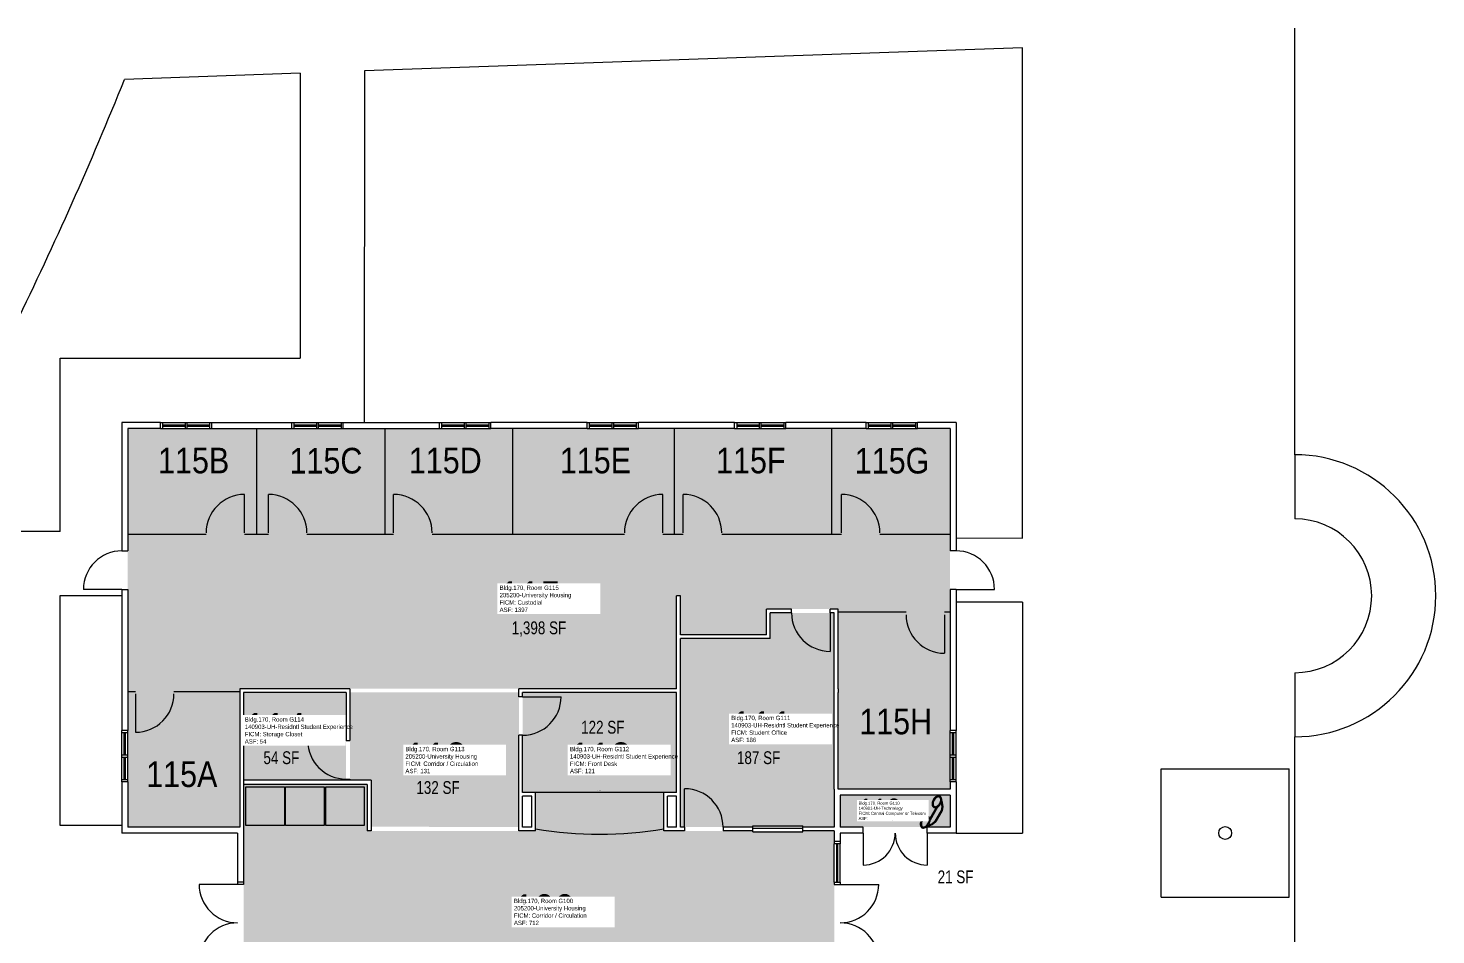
# Model space of a CAD drawing. Header units: inches. Extents: x -668 to 1313, y -375 to 1305.
# Drawn here: x -4 to 1313, y 457 to 1305 of the extents above; entities that cross this region are included whole.
import ezdxf
from ezdxf.enums import TextEntityAlignment as Align

# ---------------------------------------------------------------- set-up
doc = ezdxf.new("R2010")
doc.units = ezdxf.units.IN
doc.header["$LTSCALE"] = 10
doc.header["$MEASUREMENT"] = 0
doc.layers.get('0').update_dxf_attribs({"linetype": 'CONTINUOUS'})
for name, color, linetype in [('A-DOOR', 2, 'CONTINUOUS'), ('A-FLOR', 3, 'CONTINUOUS'), ('A-GLAZ', 1, 'CONTINUOUS'), ('A-IDEN-ICON', 4, 'CONTINUOUS'), ('A-IDEN-RNUM', 7, 'CONTINUOUS'), ('A-IDEN-SNUM', 4, 'CONTINUOUS'), ('A-IDEN-TEXT', 4, 'CONTINUOUS'), ('A-IDEN-VNUM', 4, 'CONTINUOUS'), ('A-SITE', 3, 'CONTINUOUS'), ('A-WALL', 5, 'CONTINUOUS'), ('AREA-TEXT', 3, 'CONTINUOUS'), ('Rooms-Category-Color', 7, 'CONTINUOUS'), ('Rooms-College-Color', 7, 'CONTINUOUS'), ('Rooms-Department-Color', 7, 'CONTINUOUS'), ('Rooms-Division-Color', 7, 'CONTINUOUS'), ('Rooms-Information', 7, 'CONTINUOUS')]:
    doc.layers.add(name, color=color, linetype=linetype)
doc.styles.add('CP_AREA', font='arial.ttf', dxfattribs={"height": 15})
doc.styles.add('CP_ROOMSNUMBER', font='arial.ttf', dxfattribs={"height": 1})
doc.styles.add('CP_ROOMVNUMBER', font='arial.ttf', dxfattribs={"width": 0.85, "height": 0.075})

# ---------------------------------------------------------------- blocks, each defined once
blk = doc.blocks.new('CPPHONE')
at = {"color": 0, "linetype": 'ByBlock'}
for p, q in [((0.0096, 0.0252), (-0.0196, -0.0252)), ((0.0169, 0.0279), (-0.0182, -0.0329))]:
    blk.add_line(p, q, dxfattribs=at)
for points in [[(0.0288, 0.0786, 0.139889), (0.0216, 0.0804, 0.107118), (0.0122, 0.0781, 0.079812), (0.0039, 0.0722, 0.067459), (-0.0035, 0.0626, 0.067459), (-0.008, 0.0515, 0.079812), (-0.009, 0.0413, 0.107118), (-0.0064, 0.032, 0.139889), (-0.0012, 0.0267, 0.139889), (0.0061, 0.0248, 0.107118), (0.0155, 0.0272, 0.079812), (0.0238, 0.0331, 0.067459), (0.0312, 0.0426, 0.067459), (0.0357, 0.0538, 0.079812), (0.0367, 0.0639, 0.107118), (0.034, 0.0732, 0.139889)], [(0.0263, 0.0743, 0.139889), (0.0218, 0.0754, 0.107118), (0.0144, 0.0736, 0.079812), (0.0074, 0.0686, 0.067459), (0.0008, 0.0601, 0.067459), (-0.0032, 0.0502, 0.079812), (-0.004, 0.0417, 0.107118), (-0.0019, 0.0344, 0.139889), (0.0013, 0.031, 0.139889), (0.0059, 0.0298, 0.107118), (0.0133, 0.0317, 0.079812), (0.0203, 0.0367, 0.067459), (0.0268, 0.0451, 0.067459), (0.0309, 0.055, 0.079812), (0.0317, 0.0636, 0.107118), (0.0296, 0.0709, 0.139889)], [(-0.0262, -0.0167, 0.139889), (-0.0334, -0.0148, 0.107118), (-0.0428, -0.0172, 0.079812), (-0.0511, -0.0231, 0.067459), (-0.0585, -0.0326, 0.067459), (-0.063, -0.0438, 0.079812), (-0.064, -0.0539, 0.107118), (-0.0614, -0.0632, 0.139889), (-0.0562, -0.0686, 0.139889), (-0.0489, -0.0704, 0.107118), (-0.0395, -0.0681, 0.079812), (-0.0312, -0.0622, 0.067459), (-0.0238, -0.0526, 0.067459), (-0.0193, -0.0415, 0.079812), (-0.0183, -0.0313, 0.107118), (-0.021, -0.022, 0.139889)], [(-0.0287, -0.021, 0.139889), (-0.0332, -0.0198, 0.107118), (-0.0406, -0.0217, 0.079812), (-0.0476, -0.0267, 0.067459), (-0.0542, -0.0351, 0.067459), (-0.0582, -0.045, 0.079812), (-0.059, -0.0536, 0.107118), (-0.0569, -0.0609, 0.139889), (-0.0537, -0.0643, 0.139889), (-0.0491, -0.0654, 0.107118), (-0.0417, -0.0636, 0.079812), (-0.0347, -0.0586, 0.067459), (-0.0282, -0.0501, 0.067459), (-0.0241, -0.0402, 0.079812), (-0.0233, -0.0317, 0.107118), (-0.0254, -0.0244, 0.139889)]]:
    blk.add_lwpolyline(points, format="xyb", close=True, dxfattribs=at)
for points in [[(0.0364, 0.0572), (0.0417, 0.0308), (0.0382, 0.0108), (0.0082, -0.0411), (-0.0083, -0.0558), (-0.0338, -0.0645)], [(0.0334, 0.047), (0.0366, 0.0307), (0.0334, 0.0126), (0.0043, -0.0379), (-0.0109, -0.0514), (-0.0265, -0.0567)]]:
    blk.add_lwpolyline(points, dxfattribs=at)

msp = doc.modelspace()

# ---------------------------------------------------------------- hatches: boundary and pattern name
at = {"layer": 'Rooms-Category-Color', "true_color": 0xadadad}
for points in [[(194, 557.5), (89.3, 557.5), (89.3, 930.5), (858.3, 930.5), (858.3, 593), (753.5, 593), (753.5, 761.5), (686.5, 761.5), (686.5, 737.5), (606, 737.5), (606, 774), (602.5, 774), (602.5, 687), (194, 687)], [(297, 601.5), (297, 683.5), (455, 683.5), (455, 557.5), (317, 558), (317, 601.5)], [(739.4, 422), (739.4, 418.5), (786, 418.5), (786, 398), (525.3, 398), (525.3, 418.5), (532.4, 418.5), (532.4, 422), (521.8, 422), (521.8, 250), (425.8, 250), (425.8, 289.5), (400.3, 289.5), (400.3, 343), (425.8, 343), (425.8, 422), (321, 422), (321, 350), (261, 350), (261, 422), (197.5, 422), (197.5, 597.5), (313, 597.5), (313, 554), (470.5, 554), (470.5, 556), (590.5, 556), (590.5, 554), (750, 554), (750, 422)]]:
    msp.add_hatch(color=253, dxfattribs=at).paths.add_polyline_path(points)
at = {"layer": 'Rooms-Category-Color', "true_color": 0xfa9ba3}
msp.add_hatch(color=241, dxfattribs=at).paths.add_polyline_path([(750, 557.5), (750, 758), (690, 758), (690, 734), (606, 734), (606, 557.5)])
at = {"layer": 'Rooms-Category-Color', "true_color": 0x728ef3}
for points in [[(197.5, 683.5), (293.5, 683.5), (293.5, 602), (197.5, 602)], [(470.5, 556), (590.5, 556), (590.5, 590), (602.5, 590), (602.5, 683.5), (458.5, 683.5), (458.5, 590), (470.5, 590)]]:
    msp.add_hatch(color=171, dxfattribs=at).paths.add_polyline_path(points)
at = {"layer": 'Rooms-Category-Color', "true_color": 0xe3c5e1}
msp.add_hatch(color=254, dxfattribs=at).paths.add_polyline_path([(755.5, 587.5), (858.3, 587.5), (858.3, 557.5), (755.5, 557.5)])
at = {"layer": 'Rooms-College-Color', "true_color": 0xadadad}
for points in [[(194, 557.5), (89.3, 557.5), (89.3, 930.5), (858.3, 930.5), (858.3, 593), (753.5, 593), (753.5, 761.5), (686.5, 761.5), (686.5, 737.5), (606, 737.5), (606, 774), (602.5, 774), (602.5, 687), (194, 687)], [(750, 557.5), (750, 758), (690, 758), (690, 734), (606, 734), (606, 557.5)], [(197.5, 683.5), (293.5, 683.5), (293.5, 602), (197.5, 602)], [(297, 601.5), (297, 683.5), (455, 683.5), (455, 557.5), (317, 558), (317, 601.5)], [(470.5, 556), (590.5, 556), (590.5, 590), (602.5, 590), (602.5, 683.5), (458.5, 683.5), (458.5, 590), (470.5, 590)], [(739.4, 422), (739.4, 418.5), (786, 418.5), (786, 398), (525.3, 398), (525.3, 418.5), (532.4, 418.5), (532.4, 422), (521.8, 422), (521.8, 250), (425.8, 250), (425.8, 289.5), (400.3, 289.5), (400.3, 343), (425.8, 343), (425.8, 422), (321, 422), (321, 350), (261, 350), (261, 422), (197.5, 422), (197.5, 597.5), (313, 597.5), (313, 554), (470.5, 554), (470.5, 556), (590.5, 556), (590.5, 554), (750, 554), (750, 422)], [(755.5, 587.5), (858.3, 587.5), (858.3, 557.5), (755.5, 557.5)]]:
    msp.add_hatch(color=253, dxfattribs=at).paths.add_polyline_path(points)
at = {"layer": 'Rooms-Department-Color', "true_color": 0xacacac}
for points in [[(194, 557.5), (89.3, 557.5), (89.3, 930.5), (858.3, 930.5), (858.3, 593), (753.5, 593), (753.5, 761.5), (686.5, 761.5), (686.5, 737.5), (606, 737.5), (606, 774), (602.5, 774), (602.5, 687), (194, 687)], [(297, 601.5), (297, 683.5), (455, 683.5), (455, 557.5), (317, 558), (317, 601.5)], [(739.4, 422), (739.4, 418.5), (786, 418.5), (786, 398), (525.3, 398), (525.3, 418.5), (532.4, 418.5), (532.4, 422), (521.8, 422), (521.8, 250), (425.8, 250), (425.8, 289.5), (400.3, 289.5), (400.3, 343), (425.8, 343), (425.8, 422), (321, 422), (321, 350), (261, 350), (261, 422), (197.5, 422), (197.5, 597.5), (313, 597.5), (313, 554), (470.5, 554), (470.5, 556), (590.5, 556), (590.5, 554), (750, 554), (750, 422)]]:
    msp.add_hatch(color=253, dxfattribs=at).paths.add_polyline_path(points)
at = {"layer": 'Rooms-Department-Color', "true_color": 0x604aed}
for points in [[(750, 557.5), (750, 758), (690, 758), (690, 734), (606, 734), (606, 557.5)], [(197.5, 683.5), (293.5, 683.5), (293.5, 602), (197.5, 602)], [(470.5, 556), (590.5, 556), (590.5, 590), (602.5, 590), (602.5, 683.5), (458.5, 683.5), (458.5, 590), (470.5, 590)], [(755.5, 587.5), (858.3, 587.5), (858.3, 557.5), (755.5, 557.5)]]:
    msp.add_hatch(color=173, dxfattribs=at).paths.add_polyline_path(points)
at = {"layer": 'Rooms-Division-Color', "true_color": 0xadadad}
for points in [[(194, 557.5), (89.3, 557.5), (89.3, 930.5), (858.3, 930.5), (858.3, 593), (753.5, 593), (753.5, 761.5), (686.5, 761.5), (686.5, 737.5), (606, 737.5), (606, 774), (602.5, 774), (602.5, 687), (194, 687)], [(297, 601.5), (297, 683.5), (455, 683.5), (455, 557.5), (317, 558), (317, 601.5)], [(739.4, 422), (739.4, 418.5), (786, 418.5), (786, 398), (525.3, 398), (525.3, 418.5), (532.4, 418.5), (532.4, 422), (521.8, 422), (521.8, 250), (425.8, 250), (425.8, 289.5), (400.3, 289.5), (400.3, 343), (425.8, 343), (425.8, 422), (321, 422), (321, 350), (261, 350), (261, 422), (197.5, 422), (197.5, 597.5), (313, 597.5), (313, 554), (470.5, 554), (470.5, 556), (590.5, 556), (590.5, 554), (750, 554), (750, 422)]]:
    msp.add_hatch(color=253, dxfattribs=at).paths.add_polyline_path(points)
at = {"layer": 'Rooms-Division-Color', "true_color": 0x604aed}
for points in [[(750, 557.5), (750, 758), (690, 758), (690, 734), (606, 734), (606, 557.5)], [(197.5, 683.5), (293.5, 683.5), (293.5, 602), (197.5, 602)], [(470.5, 556), (590.5, 556), (590.5, 590), (602.5, 590), (602.5, 683.5), (458.5, 683.5), (458.5, 590), (470.5, 590)], [(755.5, 587.5), (858.3, 587.5), (858.3, 557.5), (755.5, 557.5)]]:
    msp.add_hatch(color=173, dxfattribs=at).paths.add_polyline_path(points)

# ---------------------------------------------------------------- linework, layer by layer
at = {"layer": 'A-DOOR'}
for p, q in [((198.5, 832.8), (198.5, 868.8)), ((220.8, 832.8), (220.8, 868.8)), ((337.9, 832.8), (337.9, 868.8)), ((589.7, 832.8), (589.7, 868.8)), ((608.7, 832.8), (608.7, 868.8)), ((756.6, 832.8), (756.6, 868.8)), ((83.8, 780), (47.8, 780)), ((863.8, 780), (899.8, 780)), ((746, 758), (746, 722)), ((853.1, 756.2), (853.1, 720.2)), ((96.5, 682.3), (96.5, 646.3)), ((458.5, 679.5), (494.5, 679.5)), ((293.5, 638.5), (257.5, 638.5)), ((610, 557.5), (610, 593.5)), ((776.9, 552), (776.9, 557.5)), ((776.9, 552), (776.9, 522)), ((836.9, 552), (836.9, 522)), ((192, 504), (156, 504)), ((192, 506), (192, 504)), ((197.5, 504), (192, 504)), ((197.5, 506), (197.5, 504)), ((755.5, 504), (791.5, 504))]:
    msp.add_line(p, q, dxfattribs=at)
for centre, radius, start, end in [((198.5, 832.8), 36, 90, 180), ((220.8, 832.8), 36, 360, 90), ((337.9, 832.8), 36, 360, 90), ((589.7, 832.8), 36, 90, 180), ((608.7, 832.8), 36, 360, 90), ((756.6, 832.8), 36, 360, 90), ((83.8, 780), 36, 90, 180), ((863.8, 780), 36, 360, 90), ((746, 758), 36, 180, 270), ((853.1, 756.2), 36, 180, 270), ((96.5, 682.3), 36, 270, 0), ((458.5, 679.5), 36, 270, 360), ((293.5, 638.5), 36, 180, 270), ((610, 557.5), 36, 360, 90), ((776.9, 552), 30, 270, 360), ((836.9, 552), 30, 180, 270), ((192, 504), 36, 180, 270), ((755.5, 504), 36, 270, 360), ((192, 432), 36, 90, 180), ((755.5, 432), 36, 360, 90)]:
    msp.add_arc(centre, radius, start, end, dxfattribs=at)
at = {"layer": 'A-FLOR'}
for p, q in [((209.6, 930.5), (209.6, 831.3)), ((329.7, 930.5), (329.7, 831.3)), ((449, 930.5), (449, 831.3)), ((600.1, 930.5), (600.1, 831.3)), ((747.5, 930.5), (747.5, 831.3)), ((162.5, 831.3), (89.3, 831.3)), ((220.8, 831.3), (198.5, 831.3)), ((337.9, 831.3), (256.8, 831.3)), ((553.7, 831.3), (373.9, 831.3)), ((608.7, 831.3), (589.7, 831.3)), ((756.6, 831.3), (644.7, 831.3)), ((858.3, 831.3), (792.6, 831.3)), ((753.5, 759.1), (817.1, 759.1)), ((853.1, 759.1), (858.3, 759.1)), ((96.5, 684.2), (89.3, 684.2)), ((194, 684.2), (132.5, 684.2)), ((590.5, 590), (470.5, 590))]:
    msp.add_line(p, q, dxfattribs=at)
at = {"layer": 'A-FLOR', "ltscale": 0.25}
for p, q in [((199.7, 559.2), (199.7, 595.2)), ((199.7, 595.2), (235.7, 595.2)), ((235.7, 595.2), (235.7, 559.2)), ((236.9, 559.2), (236.9, 595.2)), ((236.9, 595.2), (272.9, 595.2)), ((272.9, 595.2), (272.9, 559.2)), ((274.4, 559.2), (274.4, 595.2)), ((274.4, 595.2), (310.4, 595.2)), ((310.4, 595.2), (310.4, 559.2)), ((235.7, 559.2), (199.7, 559.2)), ((272.9, 559.2), (236.9, 559.2)), ((310.4, 559.2), (274.4, 559.2))]:
    msp.add_line(p, q, dxfattribs=at)
at = {"layer": 'A-FLOR'}
msp.add_arc((530.5, 913.5), 362.5, 260.4727, 279.5273, dxfattribs=at)
at = {"layer": 'A-GLAZ'}
for p, q in [((119.8, 936), (121.7, 936)), ((119.8, 930.5), (119.8, 936)), ((121.7, 936), (121.7, 930.5)), ((121.7, 936), (142.8, 936)), ((142.8, 936), (144.7, 936)), ((142.8, 936), (142.8, 930.5)), ((144.7, 936), (165.8, 936)), ((144.7, 930.5), (144.7, 936)), ((165.8, 936), (167.8, 936)), ((165.8, 936), (165.8, 930.5)), ((167.8, 930.5), (167.8, 936)), ((242.8, 936), (244.7, 936)), ((242.8, 930.5), (242.8, 936)), ((244.7, 936), (244.7, 930.5)), ((244.7, 936), (265.8, 936)), ((265.8, 936), (267.7, 936)), ((265.8, 936), (265.8, 930.5)), ((267.7, 936), (288.8, 936)), ((267.7, 930.5), (267.7, 936)), ((288.8, 936), (290.8, 936)), ((288.8, 936), (288.8, 930.5)), ((290.8, 930.5), (290.8, 936)), ((380.8, 936), (382.7, 936)), ((380.8, 930.5), (380.8, 936)), ((382.7, 936), (382.7, 930.5)), ((382.7, 936), (403.8, 936)), ((403.8, 936), (405.7, 936)), ((403.8, 936), (403.8, 930.5)), ((405.7, 936), (426.8, 936)), ((405.7, 930.5), (405.7, 936)), ((426.8, 936), (428.8, 936)), ((426.8, 936), (426.8, 930.5)), ((428.8, 930.5), (428.8, 936)), ((518.8, 936), (520.7, 936)), ((518.8, 930.5), (518.8, 936)), ((520.7, 936), (520.7, 930.5)), ((520.7, 936), (541.8, 936)), ((541.8, 936), (543.7, 936)), ((541.8, 936), (541.8, 930.5)), ((543.7, 936), (564.8, 936)), ((543.7, 930.5), (543.7, 936)), ((564.8, 936), (566.8, 936)), ((564.8, 936), (564.8, 930.5)), ((566.8, 930.5), (566.8, 936)), ((656.8, 936), (658.7, 936)), ((656.8, 930.5), (656.8, 936)), ((658.7, 936), (658.7, 930.5)), ((658.7, 936), (679.8, 936)), ((679.8, 936), (681.7, 936)), ((679.8, 936), (679.8, 930.5)), ((681.7, 936), (702.8, 936)), ((681.7, 930.5), (681.7, 936)), ((702.8, 936), (704.8, 936)), ((702.8, 936), (702.8, 930.5)), ((704.8, 930.5), (704.8, 936)), ((779.8, 936), (781.7, 936)), ((779.8, 930.5), (779.8, 936)), ((781.7, 936), (781.7, 930.5)), ((781.7, 936), (802.8, 936)), ((802.8, 936), (804.7, 936)), ((802.8, 936), (802.8, 930.5)), ((804.7, 936), (825.8, 936)), ((804.7, 930.5), (804.7, 936)), ((825.8, 936), (827.8, 936)), ((825.8, 936), (825.8, 930.5)), ((827.8, 930.5), (827.8, 936)), ((119.8, 930.5), (121.7, 930.5)), ((121.7, 933.9), (142.8, 933.9)), ((121.7, 932.7), (142.8, 932.7)), ((121.7, 930.5), (142.8, 930.5)), ((142.8, 930.5), (144.7, 930.5)), ((144.7, 933.9), (165.8, 933.9)), ((144.7, 932.7), (165.8, 932.7)), ((144.7, 930.5), (165.8, 930.5)), ((165.8, 930.5), (167.8, 930.5)), ((242.8, 930.5), (244.7, 930.5)), ((244.7, 933.9), (265.8, 933.9)), ((244.7, 932.7), (265.8, 932.7)), ((244.7, 930.5), (265.8, 930.5)), ((265.8, 930.5), (267.7, 930.5)), ((267.7, 933.9), (288.8, 933.9)), ((267.7, 932.7), (288.8, 932.7)), ((267.7, 930.5), (288.8, 930.5)), ((288.8, 930.5), (290.8, 930.5)), ((380.8, 930.5), (382.7, 930.5)), ((382.7, 933.9), (403.8, 933.9)), ((382.7, 932.7), (403.8, 932.7)), ((382.7, 930.5), (403.8, 930.5)), ((403.8, 930.5), (405.7, 930.5)), ((405.7, 933.9), (426.8, 933.9)), ((405.7, 932.7), (426.8, 932.7)), ((405.7, 930.5), (426.8, 930.5)), ((426.8, 930.5), (428.8, 930.5)), ((518.8, 930.5), (520.7, 930.5)), ((520.7, 933.9), (541.8, 933.9)), ((520.7, 932.7), (541.8, 932.7)), ((520.7, 930.5), (541.8, 930.5)), ((541.8, 930.5), (543.7, 930.5)), ((543.7, 933.9), (564.8, 933.9)), ((543.7, 932.7), (564.8, 932.7)), ((543.7, 930.5), (564.8, 930.5)), ((564.8, 930.5), (566.8, 930.5)), ((656.8, 930.5), (658.7, 930.5)), ((658.7, 933.9), (679.8, 933.9)), ((658.7, 932.7), (679.8, 932.7)), ((658.7, 930.5), (679.8, 930.5)), ((679.8, 930.5), (681.7, 930.5)), ((681.7, 933.9), (702.8, 933.9)), ((681.7, 932.7), (702.8, 932.7)), ((681.7, 930.5), (702.8, 930.5)), ((702.8, 930.5), (704.8, 930.5)), ((779.8, 930.5), (781.7, 930.5)), ((781.7, 933.9), (802.8, 933.9)), ((781.7, 932.7), (802.8, 932.7)), ((781.7, 930.5), (802.8, 930.5)), ((802.8, 930.5), (804.7, 930.5)), ((804.7, 933.9), (825.8, 933.9)), ((804.7, 932.7), (825.8, 932.7)), ((804.7, 930.5), (825.8, 930.5)), ((825.8, 930.5), (827.8, 930.5)), ((83.8, 646), (83.8, 648)), ((89.3, 648), (83.8, 648)), ((83.8, 625), (83.8, 646)), ((83.8, 646), (89.3, 646)), ((85.9, 625), (85.9, 646)), ((87.1, 625), (87.1, 646)), ((89.3, 646), (89.3, 648)), ((89.3, 625), (89.3, 646)), ((858.3, 646), (858.3, 648)), ((863.8, 648), (858.3, 648)), ((858.3, 625), (858.3, 646)), ((858.3, 646), (863.8, 646)), ((860.5, 625), (860.5, 646)), ((861.7, 625), (861.7, 646)), ((863.8, 646), (863.8, 648)), ((863.8, 625), (863.8, 646)), ((83.8, 623), (83.8, 625)), ((89.3, 625), (83.8, 625)), ((83.8, 623), (89.3, 623)), ((83.8, 602), (83.8, 623)), ((85.9, 602), (85.9, 623)), ((87.1, 602), (87.1, 623)), ((89.3, 623), (89.3, 625)), ((89.3, 602), (89.3, 623)), ((858.3, 623), (858.3, 625)), ((863.8, 625), (858.3, 625)), ((858.3, 623), (863.8, 623)), ((858.3, 602), (858.3, 623)), ((860.5, 602), (860.5, 623)), ((861.7, 602), (861.7, 623)), ((863.8, 623), (863.8, 625)), ((863.8, 602), (863.8, 623)), ((83.8, 600), (83.8, 602)), ((83.8, 602), (89.3, 602)), ((89.3, 600), (83.8, 600)), ((89.3, 600), (89.3, 602)), ((858.3, 600), (858.3, 602)), ((858.3, 602), (863.8, 602)), ((863.8, 600), (858.3, 600)), ((863.8, 600), (863.8, 602)), ((673.8, 553.2), (673.8, 558.7)), ((673.8, 558.7), (720.7, 558.7)), ((673.8, 556.5), (720.7, 556.5)), ((673.8, 553.2), (720.7, 553.2)), ((720.7, 553.2), (720.7, 558.7)), ((755.5, 544), (750, 544)), ((750, 544), (750, 542)), ((755.5, 542), (750, 542)), ((750, 506), (750, 542)), ((752.2, 506), (752.2, 542)), ((753.3, 506), (753.3, 542)), ((755.5, 544), (755.5, 542)), ((755.5, 506), (755.5, 542)), ((750, 506), (755.5, 506)), ((750, 506), (750, 504)), ((750, 504), (755.5, 504)), ((755.5, 506), (755.5, 504))]:
    msp.add_line(p, q, dxfattribs=at)
at = {"layer": 'A-SITE'}
for p, q in [((1180.5, 906), (1180.5, 1305.1)), ((926.1, 1286.8), (310.5, 1265.1)), ((926, 828), (926.1, 1286.8)), ((310.5, 1265.1), (310.2, 936)), ((250.5, 1262.9), (86.3, 1257.1)), ((250.5, 1262.9), (250.5, 996.2)), ((26, 996.2), (250.5, 996.2)), ((26, 834.2), (26, 996.2)), ((1180.5, 906), (1180.5, 846)), ((26, 834.2), (-34, 834.2)), ((863.8, 828.3), (926, 828)), ((25.9, 559.2), (26, 774.2)), ((26, 774.2), (83.8, 774.2)), ((926, 768), (863.8, 768)), ((926, 768), (925.9, 552)), ((1180.5, 702), (1180.5, 642)), ((1180.5, 318), (1180.5, 642)), ((1055.5, 612), (1175.5, 612)), ((1055.5, 492), (1055.5, 612)), ((1175.5, 492), (1175.5, 612)), ((83.8, 559.2), (25.9, 559.2)), ((863.8, 552), (925.9, 552)), ((1055.5, 492), (1175.5, 492))]:
    msp.add_line(p, q, dxfattribs=at)
for centre, radius, start, end in [((-3120.2, 2546.6), 3456, 333.9354, 338.0915), ((1180.5, 774), 132, 270, 90), ((1180.5, 774), 72, 270, 90)]:
    msp.add_arc(centre, radius, start, end, dxfattribs=at)
at = {"layer": 'A-WALL'}
for p, q in [((83.8, 936), (83.8, 816)), ((119.8, 936), (83.8, 936)), ((167.8, 936), (242.8, 936)), ((290.8, 936), (380.8, 936)), ((518.8, 936), (428.8, 936)), ((656.8, 936), (566.8, 936)), ((779.8, 936), (704.8, 936)), ((863.8, 936), (827.8, 936)), ((863.8, 936), (863.8, 816)), ((89.3, 930.5), (89.3, 816)), ((119.8, 930.5), (89.3, 930.5)), ((167.8, 930.5), (242.8, 930.5)), ((290.8, 930.5), (380.8, 930.5)), ((518.8, 930.5), (428.8, 930.5)), ((656.8, 930.5), (566.8, 930.5)), ((779.8, 930.5), (704.8, 930.5)), ((858.3, 930.5), (827.8, 930.5)), ((858.3, 930.5), (858.3, 816)), ((83.8, 816), (89.3, 816)), ((863.8, 816), (858.3, 816)), ((83.8, 780), (89.3, 780)), ((83.8, 780), (83.8, 648)), ((89.3, 780), (89.3, 648)), ((863.8, 780), (858.3, 780)), ((858.3, 780), (858.3, 648)), ((863.8, 780), (863.8, 648)), ((602.5, 687), (602.5, 774)), ((606, 774), (602.5, 774)), ((606, 737.5), (606, 774)), ((686.5, 737.5), (686.5, 761.5)), ((710, 761.5), (686.5, 761.5)), ((690, 734), (690, 758)), ((710, 758), (690, 758)), ((710, 758), (710, 761.5)), ((753.5, 761.5), (746, 761.5)), ((746, 758), (746, 761.5)), ((750, 758), (746, 758)), ((750, 593), (750, 758)), ((753.5, 687), (753.5, 761.5)), ((686.5, 737.5), (606, 737.5)), ((606, 557.5), (606, 734)), ((690, 734), (606, 734)), ((297, 687), (194, 687)), ((194, 687), (194, 683.5)), ((297, 687), (297, 638.5)), ((602.5, 687), (455, 687)), ((455, 679.5), (455, 687)), ((753.5, 687), (753.5, 683.5)), ((194, 683.5), (194, 557.5)), ((197.5, 683.5), (197.5, 506)), ((293.5, 683.5), (197.5, 683.5)), ((293.5, 683.5), (293.5, 638.5)), ((458.5, 679.5), (455, 679.5)), ((602.5, 683.5), (458.5, 683.5)), ((458.5, 679.5), (458.5, 683.5)), ((602.5, 590), (602.5, 683.5)), ((753.5, 593), (753.5, 683.5)), ((293.5, 638.5), (297, 638.5)), ((455, 554), (455, 643.5)), ((458.5, 643.5), (455, 643.5)), ((458.5, 590), (458.5, 643.5)), ((83.8, 600), (83.8, 552)), ((89.3, 600), (89.3, 557.5)), ((317, 601.5), (197.5, 601.5)), ((313, 597.5), (197.5, 597.5)), ((293.5, 602.5), (297, 602.5)), ((293.5, 602.5), (293.5, 601.5)), ((297, 602.5), (297, 601.5)), ((313, 597.5), (313, 554)), ((317, 601.5), (317, 554)), ((750, 593), (750, 557.5)), ((858.3, 593), (753.5, 593)), ((858.3, 600), (858.3, 593)), ((863.8, 600), (863.8, 552)), ((470.5, 590), (458.5, 590)), ((458.5, 557.5), (458.5, 586.5)), ((467, 586.5), (458.5, 586.5)), ((467, 557.5), (467, 586.5)), ((470.5, 554), (470.5, 590)), ((590.5, 554), (590.5, 590)), ((602.5, 590), (590.5, 590)), ((594, 557.5), (594, 586.5)), ((602.5, 586.5), (594, 586.5)), ((602.5, 557.5), (602.5, 586.5)), ((755.5, 587.5), (755.5, 557.5)), ((858.3, 587.5), (755.5, 587.5)), ((858.3, 587.5), (858.3, 557.5)), ((194, 557.5), (89.3, 557.5)), ((317, 554), (313, 554)), ((470.5, 554), (455, 554)), ((467, 557.5), (458.5, 557.5)), ((610, 554), (590.5, 554)), ((602.5, 557.5), (594, 557.5)), ((610, 557.5), (606, 557.5)), ((610, 557.5), (610, 554)), ((646, 557.5), (646, 554)), ((673.8, 557.5), (646, 557.5)), ((673.8, 554), (646, 554)), ((750, 557.5), (720.7, 557.5)), ((750, 554), (720.7, 554)), ((750, 554), (750, 544)), ((776.9, 557.5), (755.5, 557.5)), ((858.3, 557.5), (836.9, 557.5)), ((836.9, 552), (836.9, 557.5)), ((192, 552), (83.8, 552)), ((192, 552), (192, 506)), ((776.9, 552), (755.5, 552)), ((755.5, 552), (755.5, 544)), ((863.8, 552), (836.9, 552)), ((197.5, 506), (192, 506))]:
    msp.add_line(p, q, dxfattribs=at)
msp.add_circle((1115.5, 552), 6, dxfattribs=at)

# ---------------------------------------------------------------- block references
at = {"layer": 'A-IDEN-ICON', "xscale": 200, "yscale": 200, "zscale": 200, "rotation": 359.9999999760988}
msp.add_blockref('CPPHONE', (843.2, 570.7), dxfattribs=at)

# ---------------------------------------------------------------- texts
at = {"layer": 'A-IDEN-RNUM', "style": 'CP_ROOMSNUMBER'}
for s, p in [('0115-00', (462.9, 742.1, 0)), ('0114-00', (224.7, 618.9, 0)), ('0111-00', (679.6, 620.3, 0)), ('0113-00', (374.8, 591.3, 0)), ('0112-00', (528.8, 591.3, 0)), ('0110-00', (804.1, 563.8, 0))]:
    msp.add_text(s, height=0.36, rotation=0.07, dxfattribs=at).set_placement(p)
at = {"layer": 'A-IDEN-SNUM', "style": 'CP_ROOMSNUMBER'}
for s, p in [('1700G11500', (462.9, 742.1, 0)), ('1700G11400', (224.7, 618.9, 0)), ('1700G11100', (679.6, 620.3, 0)), ('1700G11300', (374.8, 591.3, 0)), ('1700G11200', (528.8, 591.3, 0)), ('1700G11000', (804.1, 563.8, 0))]:
    msp.add_text(s, height=0.36, rotation=0.07, dxfattribs=at).set_placement(p)
at = {"layer": 'A-IDEN-TEXT', "style": 'CP_ROOMVNUMBER', "width": 0.85}
for s, p in [('115B', (150.9, 900.4, 0)), ('115C', (274.6, 900.4, 0)), ('115D', (386.2, 900.4, 0)), ('115E', (526.6, 900.4, 0)), ('115F', (671.9, 900.4, 0)), ('115G', (804, 900.4, 0)), ('115H', (807.4, 656.2, 0)), ('115A', (139.8, 606.9, 0))]:
    msp.add_text(s, height=24, dxfattribs=at).set_placement(p, align=Align.MIDDLE)
at = {"layer": 'A-IDEN-VNUM', "style": 'CP_ROOMVNUMBER', "width": 0.85}
for s, height, p in [('115', 28.8, (437, 758.8, 0)), ('114', 28.8, (198.7, 635.6, 0)), ('111', 28.8, (653.6, 637, 0)), ('113', 28.8, (348.9, 607.9, 0)), ('112', 28.8, (502.8, 607.9, 0)), ('110', 20, (772.7, 564.2, 0)), ('100', 28.8, (450.4, 465.8, 0))]:
    msp.add_text(s, height=height, dxfattribs=at).set_placement(p)
at = {"layer": 'AREA-TEXT', "style": 'CP_AREA', "width": 0.75}
for s, p in [('1,398 SF', (473.8, 744)), ('122 SF', (533.5, 651)), ('54 SF', (232.9, 622.5)), ('187 SF', (679.2, 622.5)), ('132 SF', (379.4, 594.6)), ('21 SF', (863.4, 511))]:
    msp.add_text(s, height=12, dxfattribs=at).set_placement(p, align=Align.MIDDLE_CENTER)

# ---------------------------------------------------------------- next in the draw order: texts
at = {"layer": 'Rooms-Information', "attachment_point": 7, "style": 'CP_ROOMVNUMBER', "bg_fill": 3, "box_fill_scale": 1.5, "bg_fill_color": 256, "bg_fill_true_color": 13158600, "bg_fill_transparency": 0}
for s, insert, char_height, width in [('Bldg.170, Room G115^M^J205200-University Housing^M^JFICM: Custodial^M^JASF: 1397', (437, 758.8, 0), 4.114, 92.16), ('Bldg.170, Room G114^M^J140903-UH-Residntl Student Experience^M^JFICM: Storage Closet^M^JASF: 54', (198.7, 635.6, 0), 4.114, 92.16), ('Bldg.170, Room G111^M^J140903-UH-Residntl Student Experience^M^JFICM: Student Office^M^JASF: 186', (653.6, 637, 0), 4.114, 92.16), ('Bldg.170, Room G113^M^J205200-University Housing^M^JFICM: Corridor / Circulation^M^JASF: 131', (348.9, 607.9, 0), 4.114, 92.16), ('Bldg.170, Room G112^M^J140903-UH-Residntl Student Experience^M^JFICM: Front Desk^M^JASF: 121', (502.8, 607.9, 0), 4.114, 92.16), ('Bldg.170, Room G110^M^J140901-UH-Technology^M^JFICM: Central Computer or Telecom^M^JASF: ', (772.7, 564.2, 0), 2.857, 64), ('Bldg.170, Room G100^M^J205200-University Housing^M^JFICM: Corridor / Circulation^M^JASF: 712', (450.4, 465.8, 0), 4.114, 92.16)]:
    msp.add_mtext(s, dxfattribs=dict(at, insert=insert, char_height=char_height, width=width))

doc.saveas('drawing.dxf')
